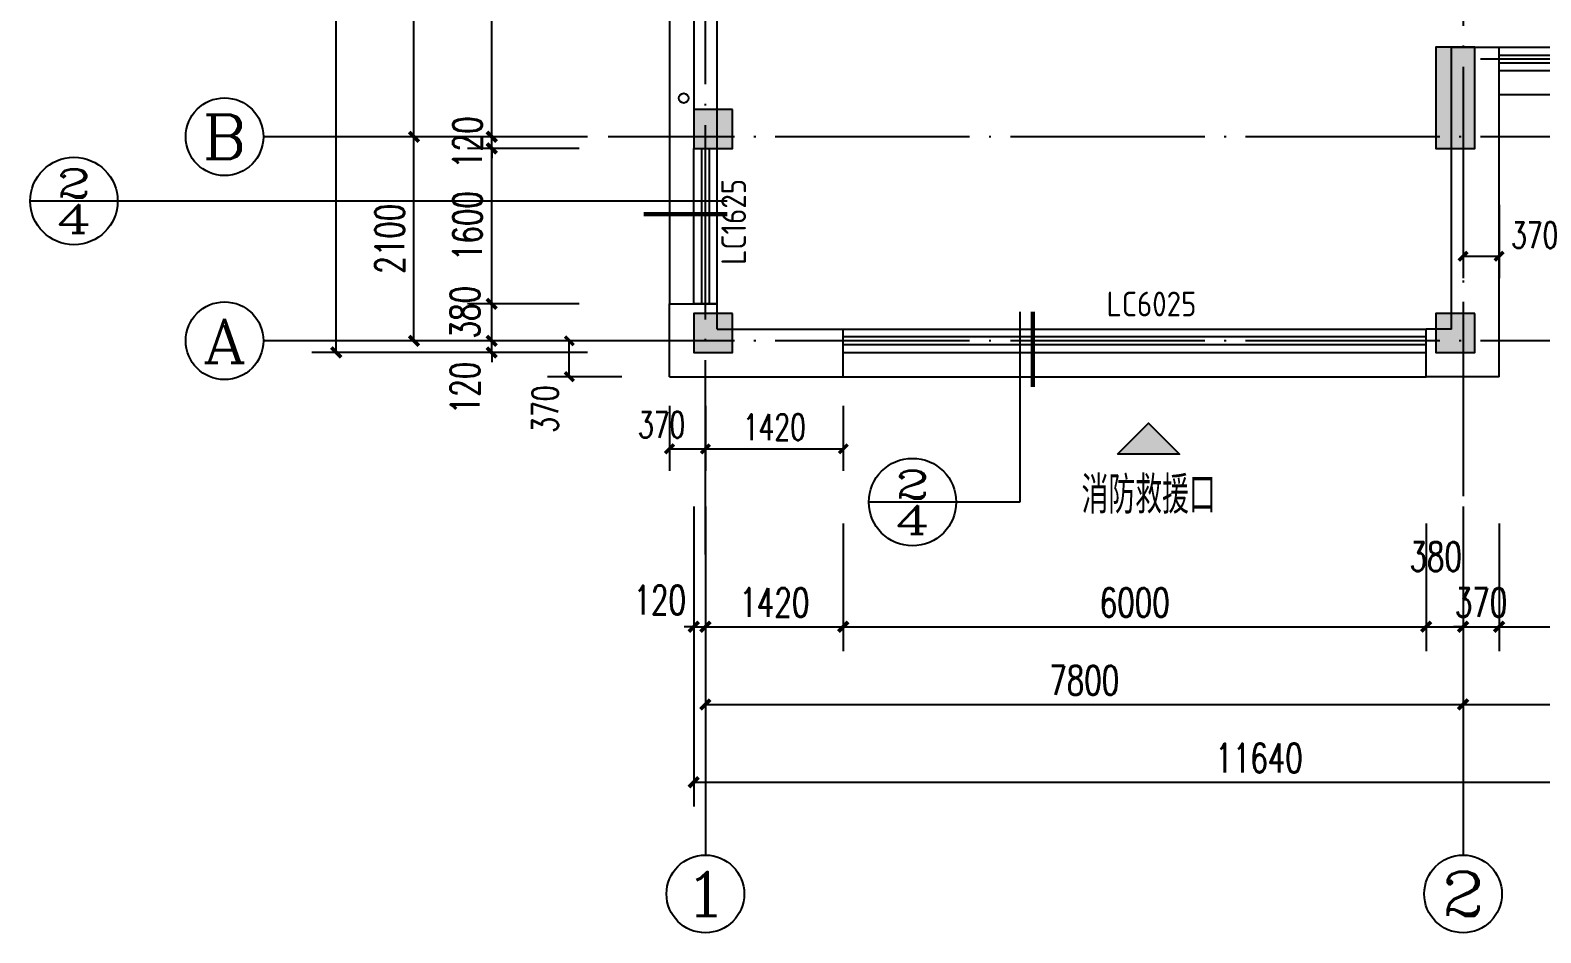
# Model space of a CAD drawing. Extents: x 79570 to 678837, y -1139230 to -612789.
# Drawn here: x 532083 to 547633, y -771264 to -761975 of the extents above; entities that cross this region are included whole.
import ezdxf
from ezdxf.enums import TextEntityAlignment as Align

# ---------------------------------------------------------------- set-up
doc = ezdxf.new("R2010")
doc.units = 0
doc.header["$LTSCALE"] = 1000
doc.header["$MEASUREMENT"] = 0
doc.linetypes.add('DOTE', pattern=[2.42, 2, -0.2, 0.02, -0.2])
for name, color, linetype in [('4', 4, 'Continuous'), ('A-平-填充(灰).....FLOR-PATT-SC45', 252, 'Continuous'), ('A-平-屋外轮廓.....ROOF-OTLINE', 31, 'Continuous'), ('A-注-尺寸标注......ANNO-DIMS', 90, 'Continuous'), ('A-注-尺寸标注.....ANNO-DIMS', 90, 'Continuous'), ('A-注-尺寸标注01...ANNO-DIMS-01', 95, 'Continuous'), ('A-注-房间名称.....ANNO-ROOM', 161, 'Continuous'), ('A-注-符号注释.....ANNO-IDEN', 201, 'Continuous'), ('A-注-门窗编号.....ANNO-DOWD', 81, 'Continuous'), ('A-立-线.18........ELEV-L.18', 153, 'Continuous'), ('A-通-墙............COMM-WALL', 50, 'Continuous'), ('A-通-结构剖线.....COMM-STRU-SECT', 20, 'Continuous'), ('A-通-轴线..........COMM-GRID', 27, 'DOTE'), ('A-通-门窗剖线......COMM-DRWD-SECT', 150, 'Continuous'), ('AXIS_TEXT', 7, 'Continuous'), ('PUB_TEXT', 7, 'Continuous'), ('水-VPIPE-雨水', 4, 'Continuous'), ('结-柱-填充', 1, 'Continuous')]:
    doc.layers.add(name, color=color, linetype=linetype)
doc.styles.add('_TCH_AXIS', font='COMPLEX', dxfattribs={"bigfont": 'GBCBIG'})
doc.styles.add('_TCH_DIM_T3', font='SIMPLEX', dxfattribs={"width": 0.705882, "bigfont": 'GBCBIG'})
doc.styles.add('_TCH_LABEL', font='COMPLEX', dxfattribs={"bigfont": 'GBCBIG'})
doc.styles.add('COMPLEX', font='COMPLEX')
doc.styles.add('HZA', font='GBENOR', dxfattribs={"bigfont": 'GBCBIG'})
doc.styles.get("Standard").update_dxf_attribs({"font": 'gbenor.shx', "bigfont": 'gbcbig.shx'})
doc.dimstyles.new('_TCH_ARCH&&100', dxfattribs={"dimtxt": 297.5, "dimasz": 100, "dimexe": 250, "dimexo": 300, "dimgap": 100, "dimtad": 1, "dimdec": 0, "dimzin": 0, "dimdsep": 46, "dimtxsty": '_TCH_DIM_T3', "dimblk": 'ARCHTICK', "dimcen": 0.09, "dimclrt": 7, "dimazin": 2, "dimtfac": 1, "dimtdec": 0, "dimtix": 1, "dimtmove": 2, "dimatfit": 3, "dimfxl": 1, "dimtolj": 1, "dimtzin": 0, "dimarcsym": 0})
doc.dimstyles.new('_TCH_ARCH&&90', dxfattribs={"dimtxt": 267.75, "dimasz": 90, "dimexe": 225, "dimexo": 270, "dimgap": 90, "dimtad": 1, "dimdec": 0, "dimzin": 0, "dimdsep": 46, "dimtxsty": '_TCH_DIM_T3', "dimblk": 'ARCHTICK', "dimcen": 0.09, "dimclrt": 7, "dimazin": 2, "dimtfac": 1, "dimtdec": 0, "dimtix": 1, "dimtmove": 2, "dimatfit": 3, "dimfxl": 1, "dimtolj": 1, "dimtzin": 0, "dimarcsym": 0})

# ---------------------------------------------------------------- blocks, each defined once
blk = doc.blocks.new('2ceng23')
at = {"layer": '结-柱-填充'}
h = blk.add_hatch(color=8, dxfattribs=at)
h.dxf.hatch_style = 1
h.paths.add_polyline_path([(557745, -702332), (557345, -702332), (557345, -702732), (557745, -702732)])
h = blk.add_hatch(color=8, dxfattribs=at)
h.dxf.hatch_style = 1
h.paths.add_polyline_path([(565545, -702332), (565145, -702332), (565145, -702732), (565545, -702732)])
h = blk.add_hatch(color=8, dxfattribs=at)
h.dxf.hatch_style = 1
h.paths.add_polyline_path([(568985, -702332), (568585, -702332), (568585, -702732), (568985, -702732)])
h = blk.add_hatch(color=8, dxfattribs=at)
h.dxf.hatch_style = 1
h.paths.add_polyline_path([(557745, -705172), (557345, -705172), (557345, -705572), (557745, -705572)])
h = blk.add_hatch(color=8, dxfattribs=at)
h.dxf.hatch_style = 1
h.paths.add_polyline_path([(565545, -705172), (565145, -705172), (565145, -705572), (565545, -705572)])
h = blk.add_hatch(color=8, dxfattribs=at)
h.dxf.hatch_style = 1
h.paths.add_polyline_path([(568985, -705172), (568585, -705172), (568585, -705572), (568985, -705572)])
h = blk.add_hatch(color=8, dxfattribs=at)
h.dxf.hatch_style = 1
h.paths.add_polyline_path([(568985, -709772), (568585, -709772), (568585, -710172), (568985, -710172)])
h = blk.add_hatch(color=8, dxfattribs=at)
h.dxf.hatch_style = 1
h.paths.add_polyline_path([(565385, -709932), (564985, -709932), (564985, -710972), (565385, -710972)])
h = blk.add_hatch(color=8, dxfattribs=at)
h.dxf.hatch_style = 1
h.paths.add_polyline_path([(557745, -710572), (557345, -710572), (557345, -710972), (557745, -710972)])
h = blk.add_hatch(color=8, dxfattribs=at)
h.dxf.hatch_style = 1
h.paths.add_polyline_path([(557745, -712672), (557345, -712672), (557345, -713072), (557745, -713072)])
h = blk.add_hatch(color=8, dxfattribs=at)
h.dxf.hatch_style = 1
h.paths.add_polyline_path([(565385, -712672), (564985, -712672), (564985, -713072), (565385, -713072)])
at = {"layer": 'A-通-结构剖线.....COMM-STRU-SECT'}
for points in [[(557745, -702332), (557345, -702332), (557345, -702732), (557745, -702732)], [(565545, -702332), (565145, -702332), (565145, -702732), (565545, -702732)], [(568985, -702332), (568585, -702332), (568585, -702732), (568985, -702732)], [(557745, -705172), (557345, -705172), (557345, -705572), (557745, -705572)], [(565545, -705172), (565145, -705172), (565145, -705572), (565545, -705572)], [(568985, -705172), (568585, -705172), (568585, -705572), (568985, -705572)], [(568985, -709772), (568585, -709772), (568585, -710172), (568985, -710172)], [(565385, -709932), (564985, -709932), (564985, -710972), (565385, -710972)], [(557745, -710572), (557345, -710572), (557345, -710972), (557745, -710972)], [(557745, -712672), (557345, -712672), (557345, -713072), (557745, -713072)], [(565385, -712672), (564985, -712672), (564985, -713072), (565385, -713072)]]:
    blk.add_lwpolyline(points, close=True, dxfattribs=at)
blk = doc.blocks.new('3rt')
at = {"layer": '水-VPIPE-雨水'}
blk.add_circle((538810, -762674), 50, dxfattribs=at)
blk = doc.blocks.new('$TCHSYS$WIN2D')
for p, q in [((-0.5, 0.5), (0.5, 0.5)), ((-0.5, 0.5), (-0.5, -0.5)), ((0.5, 0.5), (0.5, -0.5)), ((0.5, 0.1667), (-0.5, 0.1667)), ((0.5, -0.1667), (-0.5, -0.1667)), ((-0.5, -0.5), (0.5, -0.5))]:
    blk.add_line(p, q)
blk = doc.blocks.new('_ArchTick')
at = {"color": 0, "linetype": 'ByBlock', "const_width": 0.4}
blk.add_lwpolyline([(-0.5, -0.5), (0.5, 0.5)], dxfattribs=at)
blk = doc.blocks.new('*D2544')
at = {"layer": 'A-注-尺寸标注......ANNO-DIMS', "color": 0, "lineweight": -2, "transparency": 16777216}
for p, q in [((539033, -766875), (539033, -769164)), ((546833, -766875), (546833, -769164)), ((539033, -768914), (546833, -768914))]:
    blk.add_line(p, q, dxfattribs=at)
at = {"layer": 'Defpoints', "color": 0, "transparency": 16777216}
for p in [(539033, -766575), (546833, -766575), (546833, -768914)]:
    blk.add_point(p, dxfattribs=at)
at = {"layer": 'A-注-尺寸标注......ANNO-DIMS', "color": 0, "lineweight": -2, "transparency": 16777216, "xscale": 100, "yscale": 100, "zscale": 100, "rotation": 180}
blk.add_blockref('_ArchTick', (539033, -768914), dxfattribs=at)
at = {"layer": 'A-注-尺寸标注......ANNO-DIMS', "color": 0, "lineweight": -2, "transparency": 16777216, "xscale": 100, "yscale": 100, "zscale": 100}
blk.add_blockref('_ArchTick', (546833, -768914), dxfattribs=at)
at = {"layer": 'A-注-尺寸标注......ANNO-DIMS', "color": 7, "transparency": 16777216, "insert": (542933, -768665), "char_height": 297.5, "attachment_point": 5, "style": '_TCH_DIM_T3'}
blk.add_mtext('\\A1;7800', dxfattribs=at)
blk = doc.blocks.new('*D2545')
at = {"layer": 'A-注-尺寸标注......ANNO-DIMS', "color": 0, "lineweight": -2, "transparency": 16777216}
for p, q in [((546833, -766875), (546833, -769164)), ((550433, -766875), (550433, -769164)), ((546833, -768914), (550433, -768914))]:
    blk.add_line(p, q, dxfattribs=at)
at = {"layer": 'Defpoints', "color": 0, "transparency": 16777216}
for p in [(546833, -766575), (550433, -766575), (550433, -768914)]:
    blk.add_point(p, dxfattribs=at)
at = {"layer": 'A-注-尺寸标注......ANNO-DIMS', "color": 0, "lineweight": -2, "transparency": 16777216, "xscale": 100, "yscale": 100, "zscale": 100, "rotation": 180}
blk.add_blockref('_ArchTick', (546833, -768914), dxfattribs=at)
at = {"layer": 'A-注-尺寸标注......ANNO-DIMS', "color": 0, "lineweight": -2, "transparency": 16777216, "xscale": 100, "yscale": 100, "zscale": 100}
blk.add_blockref('_ArchTick', (550433, -768914), dxfattribs=at)
at = {"layer": 'A-注-尺寸标注......ANNO-DIMS', "color": 7, "transparency": 16777216, "insert": (548633, -768665), "char_height": 297.5, "attachment_point": 5, "style": '_TCH_DIM_T3'}
blk.add_mtext('\\A1;3600', dxfattribs=at)
blk = doc.blocks.new('*D2546')
at = {"layer": 'A-注-尺寸标注......ANNO-DIMS', "color": 0, "lineweight": -2, "transparency": 16777216}
for p, q in [((538913, -766875), (538913, -769964)), ((550553, -766875), (550553, -769964)), ((538913, -769714), (550553, -769714))]:
    blk.add_line(p, q, dxfattribs=at)
at = {"layer": 'Defpoints', "color": 0, "transparency": 16777216}
for p in [(538913, -766575), (550553, -766575), (550553, -769714)]:
    blk.add_point(p, dxfattribs=at)
at = {"layer": 'A-注-尺寸标注......ANNO-DIMS', "color": 0, "lineweight": -2, "transparency": 16777216, "xscale": 100, "yscale": 100, "zscale": 100, "rotation": 180}
blk.add_blockref('_ArchTick', (538913, -769714), dxfattribs=at)
at = {"layer": 'A-注-尺寸标注......ANNO-DIMS', "color": 0, "lineweight": -2, "transparency": 16777216, "xscale": 100, "yscale": 100, "zscale": 100}
blk.add_blockref('_ArchTick', (550553, -769714), dxfattribs=at)
at = {"layer": 'A-注-尺寸标注......ANNO-DIMS', "color": 7, "transparency": 16777216, "insert": (544733, -769465), "char_height": 297.5, "attachment_point": 5, "style": '_TCH_DIM_T3'}
blk.add_mtext('\\A1;11640', dxfattribs=at)
blk = doc.blocks.new('*D2548')
at = {"layer": 'A-注-尺寸标注......ANNO-DIMS', "color": 0, "lineweight": -2, "transparency": 16777216}
for p, q in [((537820, -757671), (535783, -757671)), ((536033, -763071), (536033, -757671)), ((537820, -763071), (535783, -763071))]:
    blk.add_line(p, q, dxfattribs=at)
at = {"layer": 'Defpoints', "color": 0, "transparency": 16777216}
for p in [(536033, -757671), (538120, -757671), (538120, -763071)]:
    blk.add_point(p, dxfattribs=at)
at = {"layer": 'A-注-尺寸标注......ANNO-DIMS', "color": 0, "lineweight": -2, "transparency": 16777216, "xscale": 100, "yscale": 100, "zscale": 100}
for p, rotation in [((536033, -757671), 90), ((536033, -763071), 270)]:
    blk.add_blockref('_ArchTick', p, dxfattribs=dict(at, rotation=rotation))
at = {"layer": 'A-注-尺寸标注......ANNO-DIMS', "color": 7, "transparency": 16777216, "insert": (535784, -760371), "char_height": 297.5, "attachment_point": 5, "rotation": 90, "style": '_TCH_DIM_T3'}
blk.add_mtext('\\A1;5400', dxfattribs=at)
blk = doc.blocks.new('*D2549')
at = {"layer": 'A-注-尺寸标注......ANNO-DIMS', "color": 0, "lineweight": -2, "transparency": 16777216}
for p, q in [((537820, -763071), (535783, -763071)), ((536033, -765171), (536033, -763071)), ((537820, -765171), (535783, -765171))]:
    blk.add_line(p, q, dxfattribs=at)
at = {"layer": 'Defpoints', "color": 0, "transparency": 16777216}
for p in [(536033, -763071), (538120, -763071), (538120, -765171)]:
    blk.add_point(p, dxfattribs=at)
at = {"layer": 'A-注-尺寸标注......ANNO-DIMS', "color": 0, "lineweight": -2, "transparency": 16777216, "xscale": 100, "yscale": 100, "zscale": 100}
for p, rotation in [((536033, -763071), 90), ((536033, -765171), 270)]:
    blk.add_blockref('_ArchTick', p, dxfattribs=dict(at, rotation=rotation))
at = {"layer": 'A-注-尺寸标注......ANNO-DIMS', "color": 7, "transparency": 16777216, "insert": (535784, -764121), "char_height": 297.5, "attachment_point": 5, "rotation": 90, "style": '_TCH_DIM_T3'}
blk.add_mtext('\\A1;2100', dxfattribs=at)
blk = doc.blocks.new('*D2550')
at = {"layer": 'A-注-尺寸标注......ANNO-DIMS', "color": 0, "lineweight": -2, "transparency": 16777216}
for p, q in [((537820, -754551), (534983, -754551)), ((535233, -765291), (535233, -754551)), ((537820, -765291), (534983, -765291))]:
    blk.add_line(p, q, dxfattribs=at)
at = {"layer": 'Defpoints', "color": 0, "transparency": 16777216}
for p in [(535233, -754551), (538120, -754551), (538120, -765291)]:
    blk.add_point(p, dxfattribs=at)
at = {"layer": 'A-注-尺寸标注......ANNO-DIMS', "color": 0, "lineweight": -2, "transparency": 16777216, "xscale": 100, "yscale": 100, "zscale": 100}
for p, rotation in [((535233, -754551), 90), ((535233, -765291), 270)]:
    blk.add_blockref('_ArchTick', p, dxfattribs=dict(at, rotation=rotation))
at = {"layer": 'A-注-尺寸标注......ANNO-DIMS', "color": 7, "transparency": 16777216, "insert": (534984, -759921), "char_height": 297.5, "attachment_point": 5, "rotation": 90, "style": '_TCH_DIM_T3'}
blk.add_mtext('\\A1;10740', dxfattribs=at)
blk = doc.blocks.new('_AXISO')
blk.add_circle((0, 0), 0.5)
at = {"layer": 'AXIS_TEXT', "style": 'COMPLEX', "width": 1.041667}
blk.add_attdef('A', text='', height=0.56, dxfattribs=at).set_placement((-0.25, -0.28), (0.25, -0.28), align=Align.FIT)
blk = doc.blocks.new('*D2573')
at = {"layer": 'A-注-尺寸标注01...ANNO-DIMS-01', "color": 0, "lineweight": -2, "transparency": 16777216}
for p, q in [((547203, -767051), (547203, -768364)), ((550053, -767051), (550053, -768364)), ((547203, -768114), (550053, -768114))]:
    blk.add_line(p, q, dxfattribs=at)
at = {"layer": 'Defpoints', "color": 0, "transparency": 16777216}
for p in [(547203, -766751), (550053, -766751), (550053, -768114)]:
    blk.add_point(p, dxfattribs=at)
at = {"layer": 'A-注-尺寸标注01...ANNO-DIMS-01', "color": 0, "lineweight": -2, "transparency": 16777216, "xscale": 100, "yscale": 100, "zscale": 100, "rotation": 180}
blk.add_blockref('_ArchTick', (547203, -768114), dxfattribs=at)
at = {"layer": 'A-注-尺寸标注01...ANNO-DIMS-01', "color": 0, "lineweight": -2, "transparency": 16777216, "xscale": 100, "yscale": 100, "zscale": 100}
blk.add_blockref('_ArchTick', (550053, -768114), dxfattribs=at)
at = {"layer": 'A-注-尺寸标注01...ANNO-DIMS-01', "color": 7, "transparency": 16777216, "insert": (548628, -767865), "char_height": 297.5, "attachment_point": 5, "style": '_TCH_DIM_T3'}
blk.add_mtext('\\A1;2850', dxfattribs=at)
blk = doc.blocks.new('*D2574')
at = {"layer": 'A-注-尺寸标注01...ANNO-DIMS-01', "color": 0, "lineweight": -2, "transparency": 16777216}
for p, q in [((546833, -767051), (546833, -768364)), ((547203, -767051), (547203, -768364)), ((546833, -768114), (546733, -768114)), ((546833, -768114), (547203, -768114)), ((547203, -768114), (547303, -768114))]:
    blk.add_line(p, q, dxfattribs=at)
at = {"layer": 'Defpoints', "color": 0, "transparency": 16777216}
for p in [(546833, -766751), (547203, -766751), (547203, -768114)]:
    blk.add_point(p, dxfattribs=at)
at = {"layer": 'A-注-尺寸标注01...ANNO-DIMS-01', "color": 0, "lineweight": -2, "transparency": 16777216, "xscale": 100, "yscale": 100, "zscale": 100}
blk.add_blockref('_ArchTick', (546833, -768114), dxfattribs=at)
at = {"layer": 'A-注-尺寸标注01...ANNO-DIMS-01', "color": 0, "lineweight": -2, "transparency": 16777216, "xscale": 100, "yscale": 100, "zscale": 100, "rotation": 180}
blk.add_blockref('_ArchTick', (547203, -768114), dxfattribs=at)
at = {"layer": 'A-注-尺寸标注01...ANNO-DIMS-01', "color": 7, "transparency": 16777216, "insert": (547018, -767865), "char_height": 297.5, "attachment_point": 5, "style": '_TCH_DIM_T3'}
blk.add_mtext('\\A1;370', dxfattribs=at)
blk = doc.blocks.new('*D2575')
at = {"layer": 'A-注-尺寸标注01...ANNO-DIMS-01', "color": 0, "lineweight": -2, "transparency": 16777216}
for p, q in [((546453, -767051), (546453, -768364)), ((546833, -767051), (546833, -768364)), ((546453, -768114), (546833, -768114))]:
    blk.add_line(p, q, dxfattribs=at)
at = {"layer": 'Defpoints', "color": 0, "transparency": 16777216}
for p in [(546453, -766751), (546833, -766751), (546833, -768114)]:
    blk.add_point(p, dxfattribs=at)
at = {"layer": 'A-注-尺寸标注01...ANNO-DIMS-01', "color": 0, "lineweight": -2, "transparency": 16777216, "xscale": 100, "yscale": 100, "zscale": 100, "rotation": 180}
blk.add_blockref('_ArchTick', (546453, -768114), dxfattribs=at)
at = {"layer": 'A-注-尺寸标注01...ANNO-DIMS-01', "color": 0, "lineweight": -2, "transparency": 16777216, "xscale": 100, "yscale": 100, "zscale": 100}
blk.add_blockref('_ArchTick', (546833, -768114), dxfattribs=at)
at = {"layer": 'A-注-尺寸标注01...ANNO-DIMS-01', "color": 7, "transparency": 16777216, "insert": (546551, -767392), "char_height": 297.5, "attachment_point": 5, "style": '_TCH_DIM_T3'}
blk.add_mtext('\\A1;380', dxfattribs=at)
blk = doc.blocks.new('*D2576')
at = {"layer": 'A-注-尺寸标注01...ANNO-DIMS-01', "color": 0, "lineweight": -2, "transparency": 16777216}
for p, q in [((540453, -767051), (540453, -768364)), ((546453, -767051), (546453, -768364)), ((540453, -768114), (546453, -768114))]:
    blk.add_line(p, q, dxfattribs=at)
at = {"layer": 'Defpoints', "color": 0, "transparency": 16777216}
for p in [(540453, -766751), (546453, -766751), (546453, -768114)]:
    blk.add_point(p, dxfattribs=at)
at = {"layer": 'A-注-尺寸标注01...ANNO-DIMS-01', "color": 0, "lineweight": -2, "transparency": 16777216, "xscale": 100, "yscale": 100, "zscale": 100, "rotation": 180}
blk.add_blockref('_ArchTick', (540453, -768114), dxfattribs=at)
at = {"layer": 'A-注-尺寸标注01...ANNO-DIMS-01', "color": 0, "lineweight": -2, "transparency": 16777216, "xscale": 100, "yscale": 100, "zscale": 100}
blk.add_blockref('_ArchTick', (546453, -768114), dxfattribs=at)
at = {"layer": 'A-注-尺寸标注01...ANNO-DIMS-01', "color": 7, "transparency": 16777216, "insert": (543453, -767865), "char_height": 297.5, "attachment_point": 5, "style": '_TCH_DIM_T3'}
blk.add_mtext('\\A1;6000', dxfattribs=at)
blk = doc.blocks.new('*D2577')
at = {"layer": 'A-注-尺寸标注01...ANNO-DIMS-01', "color": 0, "lineweight": -2, "transparency": 16777216}
for p, q in [((539033, -767051), (539033, -768364)), ((540453, -767051), (540453, -768364)), ((539033, -768114), (540453, -768114))]:
    blk.add_line(p, q, dxfattribs=at)
at = {"layer": 'Defpoints', "color": 0, "transparency": 16777216}
for p in [(539033, -766751), (540453, -766751), (540453, -768114)]:
    blk.add_point(p, dxfattribs=at)
at = {"layer": 'A-注-尺寸标注01...ANNO-DIMS-01', "color": 0, "lineweight": -2, "transparency": 16777216, "xscale": 100, "yscale": 100, "zscale": 100, "rotation": 180}
blk.add_blockref('_ArchTick', (539033, -768114), dxfattribs=at)
at = {"layer": 'A-注-尺寸标注01...ANNO-DIMS-01', "color": 0, "lineweight": -2, "transparency": 16777216, "xscale": 100, "yscale": 100, "zscale": 100}
blk.add_blockref('_ArchTick', (540453, -768114), dxfattribs=at)
at = {"layer": 'A-注-尺寸标注01...ANNO-DIMS-01', "color": 7, "transparency": 16777216, "insert": (539743, -767865), "char_height": 297.5, "attachment_point": 5, "style": '_TCH_DIM_T3'}
blk.add_mtext('\\A1;1420', dxfattribs=at)
blk = doc.blocks.new('*D2578')
at = {"layer": 'A-注-尺寸标注01...ANNO-DIMS-01', "color": 0, "lineweight": -2, "transparency": 16777216}
for p, q in [((538913, -767051), (538913, -768364)), ((539033, -767051), (539033, -768364)), ((538913, -768114), (538813, -768114)), ((538913, -768114), (539033, -768114)), ((539033, -768114), (539133, -768114))]:
    blk.add_line(p, q, dxfattribs=at)
at = {"layer": 'Defpoints', "color": 0, "transparency": 16777216}
for p in [(538913, -766751), (539033, -766751), (539033, -768114)]:
    blk.add_point(p, dxfattribs=at)
at = {"layer": 'A-注-尺寸标注01...ANNO-DIMS-01', "color": 0, "lineweight": -2, "transparency": 16777216, "xscale": 100, "yscale": 100, "zscale": 100}
blk.add_blockref('_ArchTick', (538913, -768114), dxfattribs=at)
at = {"layer": 'A-注-尺寸标注01...ANNO-DIMS-01', "color": 0, "lineweight": -2, "transparency": 16777216, "xscale": 100, "yscale": 100, "zscale": 100, "rotation": 180}
blk.add_blockref('_ArchTick', (539033, -768114), dxfattribs=at)
at = {"layer": 'A-注-尺寸标注01...ANNO-DIMS-01', "color": 7, "transparency": 16777216, "insert": (538563, -767839), "char_height": 297.5, "attachment_point": 5, "style": '_TCH_DIM_T3'}
blk.add_mtext('\\A1;120', dxfattribs=at)
blk = doc.blocks.new('*D2579')
at = {"layer": 'A-注-尺寸标注01...ANNO-DIMS-01', "color": 0, "lineweight": -2, "transparency": 16777216}
for p, q in [((537733, -764791), (536583, -764791)), ((536833, -765171), (536833, -764791)), ((537733, -765171), (536583, -765171))]:
    blk.add_line(p, q, dxfattribs=at)
at = {"layer": 'Defpoints', "color": 0, "transparency": 16777216}
for p in [(536833, -764791), (538033, -764791), (538033, -765171)]:
    blk.add_point(p, dxfattribs=at)
at = {"layer": 'A-注-尺寸标注01...ANNO-DIMS-01', "color": 0, "lineweight": -2, "transparency": 16777216, "xscale": 100, "yscale": 100, "zscale": 100}
for p, rotation in [((536833, -764791), 90), ((536833, -765171), 270)]:
    blk.add_blockref('_ArchTick', p, dxfattribs=dict(at, rotation=rotation))
at = {"layer": 'A-注-尺寸标注01...ANNO-DIMS-01', "color": 7, "transparency": 16777216, "insert": (536558, -764877), "char_height": 297.5, "attachment_point": 5, "rotation": 90, "style": '_TCH_DIM_T3'}
blk.add_mtext('\\A1;380', dxfattribs=at)
blk = doc.blocks.new('*D2580')
at = {"layer": 'A-注-尺寸标注01...ANNO-DIMS-01', "color": 0, "lineweight": -2, "transparency": 16777216}
for p, q in [((537733, -763191), (536583, -763191)), ((536833, -764791), (536833, -763191)), ((537733, -764791), (536583, -764791))]:
    blk.add_line(p, q, dxfattribs=at)
at = {"layer": 'Defpoints', "color": 0, "transparency": 16777216}
for p in [(536833, -763191), (538033, -763191), (538033, -764791)]:
    blk.add_point(p, dxfattribs=at)
at = {"layer": 'A-注-尺寸标注01...ANNO-DIMS-01', "color": 0, "lineweight": -2, "transparency": 16777216, "xscale": 100, "yscale": 100, "zscale": 100}
for p, rotation in [((536833, -763191), 90), ((536833, -764791), 270)]:
    blk.add_blockref('_ArchTick', p, dxfattribs=dict(at, rotation=rotation))
at = {"layer": 'A-注-尺寸标注01...ANNO-DIMS-01', "color": 7, "transparency": 16777216, "insert": (536584, -763991), "char_height": 297.5, "attachment_point": 5, "rotation": 90, "style": '_TCH_DIM_T3'}
blk.add_mtext('\\A1;1600', dxfattribs=at)
blk = doc.blocks.new('*D2581')
at = {"layer": 'A-注-尺寸标注01...ANNO-DIMS-01', "color": 0, "lineweight": -2, "transparency": 16777216}
for p, q in [((536833, -763071), (536833, -762971)), ((537733, -763071), (536583, -763071)), ((537733, -763191), (536583, -763191)), ((536833, -763191), (536833, -763071)), ((536833, -763191), (536833, -763291))]:
    blk.add_line(p, q, dxfattribs=at)
at = {"layer": 'Defpoints', "color": 0, "transparency": 16777216}
for p in [(536833, -763071), (538033, -763071), (538033, -763191)]:
    blk.add_point(p, dxfattribs=at)
at = {"layer": 'A-注-尺寸标注01...ANNO-DIMS-01', "color": 0, "lineweight": -2, "transparency": 16777216, "xscale": 100, "yscale": 100, "zscale": 100}
for p, rotation in [((536833, -763071), 270), ((536833, -763191), 90)]:
    blk.add_blockref('_ArchTick', p, dxfattribs=dict(at, rotation=rotation))
at = {"layer": 'A-注-尺寸标注01...ANNO-DIMS-01', "color": 7, "transparency": 16777216, "insert": (536584, -763131), "char_height": 297.5, "attachment_point": 5, "rotation": 90, "style": '_TCH_DIM_T3'}
blk.add_mtext('\\A1;120', dxfattribs=at)
blk = doc.blocks.new('*D2582')
at = {"layer": 'A-注-尺寸标注01...ANNO-DIMS-01', "color": 0, "lineweight": -2, "transparency": 16777216}
for p, q in [((537733, -758621), (536583, -758621)), ((536833, -763071), (536833, -758621)), ((537733, -763071), (536583, -763071))]:
    blk.add_line(p, q, dxfattribs=at)
at = {"layer": 'Defpoints', "color": 0, "transparency": 16777216}
for p in [(536833, -758621), (538033, -758621), (538033, -763071)]:
    blk.add_point(p, dxfattribs=at)
at = {"layer": 'A-注-尺寸标注01...ANNO-DIMS-01', "color": 0, "lineweight": -2, "transparency": 16777216, "xscale": 100, "yscale": 100, "zscale": 100}
for p, rotation in [((536833, -758621), 90), ((536833, -763071), 270)]:
    blk.add_blockref('_ArchTick', p, dxfattribs=dict(at, rotation=rotation))
at = {"layer": 'A-注-尺寸标注01...ANNO-DIMS-01', "color": 7, "transparency": 16777216, "insert": (536584, -760846), "char_height": 297.5, "attachment_point": 5, "rotation": 90, "style": '_TCH_DIM_T3'}
blk.add_mtext('\\A1;4450', dxfattribs=at)
blk = doc.blocks.new('*D2590')
at = {"layer": 'A-注-尺寸标注01...ANNO-DIMS-01', "color": 0, "lineweight": -2, "transparency": 16777216}
for p, q in [((536833, -765171), (536833, -765071)), ((537520, -765171), (536583, -765171)), ((536833, -765291), (536833, -765171)), ((537520, -765291), (536583, -765291)), ((536833, -765291), (536833, -765391))]:
    blk.add_line(p, q, dxfattribs=at)
at = {"layer": 'Defpoints', "color": 0, "transparency": 16777216}
for p in [(536833, -765171), (537820, -765171), (537820, -765291)]:
    blk.add_point(p, dxfattribs=at)
at = {"layer": 'A-注-尺寸标注01...ANNO-DIMS-01', "color": 0, "lineweight": -2, "transparency": 16777216, "xscale": 100, "yscale": 100, "zscale": 100}
for p, rotation in [((536833, -765171), 270), ((536833, -765291), 90)]:
    blk.add_blockref('_ArchTick', p, dxfattribs=dict(at, rotation=rotation))
at = {"layer": 'A-注-尺寸标注01...ANNO-DIMS-01', "color": 7, "transparency": 16777216, "insert": (536558, -765657), "char_height": 297.5, "attachment_point": 5, "rotation": 90, "style": '_TCH_DIM_T3'}
blk.add_mtext('\\A1;120', dxfattribs=at)
blk = doc.blocks.new('*D2592')
at = {"layer": 'A-注-尺寸标注01...ANNO-DIMS-01', "color": 0, "lineweight": -2, "transparency": 16777216}
for p, q in [((546833, -763771), (546833, -764526)), ((547203, -763771), (547203, -764526)), ((546833, -764301), (547203, -764301))]:
    blk.add_line(p, q, dxfattribs=at)
at = {"layer": 'Defpoints', "color": 0, "transparency": 16777216}
for p in [(546833, -763501), (547203, -763501), (547203, -764301)]:
    blk.add_point(p, dxfattribs=at)
at = {"layer": 'A-注-尺寸标注01...ANNO-DIMS-01', "color": 0, "lineweight": -2, "transparency": 16777216, "xscale": 90, "yscale": 90, "zscale": 90, "rotation": 180}
blk.add_blockref('_ArchTick', (546833, -764301), dxfattribs=at)
at = {"layer": 'A-注-尺寸标注01...ANNO-DIMS-01', "color": 0, "lineweight": -2, "transparency": 16777216, "xscale": 90, "yscale": 90, "zscale": 90}
blk.add_blockref('_ArchTick', (547203, -764301), dxfattribs=at)
at = {"layer": 'A-注-尺寸标注01...ANNO-DIMS-01', "color": 7, "transparency": 16777216, "insert": (547570, -764083), "char_height": 267.8, "attachment_point": 5, "style": '_TCH_DIM_T3'}
blk.add_mtext('\\A1;370', dxfattribs=at)
blk = doc.blocks.new('*D2604')
at = {"layer": 'A-注-尺寸标注01...ANNO-DIMS-01', "color": 0, "lineweight": -2, "transparency": 16777216}
for p, q in [((538663, -765840), (538663, -766508)), ((539033, -765840), (539033, -766508)), ((538663, -766283), (539033, -766283))]:
    blk.add_line(p, q, dxfattribs=at)
at = {"layer": 'Defpoints', "color": 0, "transparency": 16777216}
for p in [(538663, -765570), (539033, -765570), (539033, -766283)]:
    blk.add_point(p, dxfattribs=at)
at = {"layer": 'A-注-尺寸标注01...ANNO-DIMS-01', "color": 0, "lineweight": -2, "transparency": 16777216, "xscale": 90, "yscale": 90, "zscale": 90, "rotation": 180}
blk.add_blockref('_ArchTick', (538663, -766283), dxfattribs=at)
at = {"layer": 'A-注-尺寸标注01...ANNO-DIMS-01', "color": 0, "lineweight": -2, "transparency": 16777216, "xscale": 90, "yscale": 90, "zscale": 90}
blk.add_blockref('_ArchTick', (539033, -766283), dxfattribs=at)
at = {"layer": 'A-注-尺寸标注01...ANNO-DIMS-01', "color": 7, "transparency": 16777216, "insert": (538582, -766035), "char_height": 267.8, "attachment_point": 5, "style": '_TCH_DIM_T3'}
blk.add_mtext('\\A1;370', dxfattribs=at)
blk = doc.blocks.new('*D2605')
at = {"layer": 'A-注-尺寸标注01...ANNO-DIMS-01', "color": 0, "lineweight": -2, "transparency": 16777216}
for p, q in [((539033, -765840), (539033, -766508)), ((540453, -765840), (540453, -766508)), ((539033, -766283), (540453, -766283))]:
    blk.add_line(p, q, dxfattribs=at)
at = {"layer": 'Defpoints', "color": 0, "transparency": 16777216}
for p in [(539033, -765570), (540453, -765570), (540453, -766283)]:
    blk.add_point(p, dxfattribs=at)
at = {"layer": 'A-注-尺寸标注01...ANNO-DIMS-01', "color": 0, "lineweight": -2, "transparency": 16777216, "xscale": 90, "yscale": 90, "zscale": 90, "rotation": 180}
blk.add_blockref('_ArchTick', (539033, -766283), dxfattribs=at)
at = {"layer": 'A-注-尺寸标注01...ANNO-DIMS-01', "color": 0, "lineweight": -2, "transparency": 16777216, "xscale": 90, "yscale": 90, "zscale": 90}
blk.add_blockref('_ArchTick', (540453, -766283), dxfattribs=at)
at = {"layer": 'A-注-尺寸标注01...ANNO-DIMS-01', "color": 7, "transparency": 16777216, "insert": (539743, -766059), "char_height": 267.8, "attachment_point": 5, "style": '_TCH_DIM_T3'}
blk.add_mtext('\\A1;1420', dxfattribs=at)
blk = doc.blocks.new('*D2606')
at = {"layer": 'A-注-尺寸标注01...ANNO-DIMS-01', "color": 0, "lineweight": -2, "transparency": 16777216}
for p, q in [((538174, -765171), (537407, -765171)), ((537632, -765541), (537632, -765171)), ((538174, -765541), (537407, -765541))]:
    blk.add_line(p, q, dxfattribs=at)
at = {"layer": 'Defpoints', "color": 0, "transparency": 16777216}
for p in [(537632, -765171), (538444, -765171), (538444, -765541)]:
    blk.add_point(p, dxfattribs=at)
at = {"layer": 'A-注-尺寸标注01...ANNO-DIMS-01', "color": 0, "lineweight": -2, "transparency": 16777216, "xscale": 90, "yscale": 90, "zscale": 90}
for p, rotation in [((537632, -765171), 90), ((537632, -765541), 270)]:
    blk.add_blockref('_ArchTick', p, dxfattribs=dict(at, rotation=rotation))
at = {"layer": 'A-注-尺寸标注01...ANNO-DIMS-01', "color": 7, "transparency": 16777216, "insert": (537384, -765874), "char_height": 267.8, "attachment_point": 5, "rotation": 90, "style": '_TCH_DIM_T3'}
blk.add_mtext('\\A1;370', dxfattribs=at)

msp = doc.modelspace()

# ---------------------------------------------------------------- hatches: boundary and pattern name
at = {"layer": 'A-平-填充(灰).....FLOR-PATT-SC45'}
msp.add_hatch(color=256, dxfattribs=at).paths.add_polyline_path([(543274, -766338.5), (543594, -766018.5), (543914, -766338.5)])

# ---------------------------------------------------------------- linework, layer by layer
at = {"layer": 'A-平-屋外轮廓.....ROOF-OTLINE'}
msp.add_lwpolyline([(543274, -766338.5), (543594, -766018.5), (543914, -766338.5), (543274, -766338.5)], dxfattribs=at)
at = {"layer": 'A-注-尺寸标注.....ANNO-DIMS'}
for p, q in [((536507.2, -763070.9), (534482.9, -763070.9)), ((536885.3, -765170.9), (534482.9, -765170.9)), ((536507.2, -765170.9), (534482.9, -765170.9)), ((539032.9, -768314.7), (539032.9, -770463.9)), ((546832.9, -768314.7), (546832.9, -770463.9))]:
    msp.add_line(p, q, dxfattribs=at)
at = {"layer": 'A-注-符号注释.....ANNO-IDEN'}
for p, q in [((532982.5, -763732.3), (532082.5, -763732.3)), ((538173.2, -763732.3), (532982.5, -763732.3)), ((539257.3, -763732.3), (538173.2, -763732.3)), ((542269.1, -764872.6), (542269.1, -766831.1)), ((541615.1, -766831.1), (540715.1, -766831.1)), ((542269.1, -766831.1), (541615.1, -766831.1))]:
    msp.add_line(p, q, dxfattribs=at)
at = {"layer": 'A-注-符号注释.....ANNO-IDEN', "const_width": 45}
for points in [[(539257.3, -763867.3), (538396.6, -763867.3)], [(542404.1, -764872.6), (542404.1, -765646.8)]]:
    msp.add_lwpolyline(points, dxfattribs=at)
at = {"layer": 'A-注-符号注释.....ANNO-IDEN'}
for centre in [(532532.5, -763732.3), (541165.1, -766831.1)]:
    msp.add_circle(centre, 450, dxfattribs=at)
at = {"layer": 'A-立-线.18........ELEV-L.18'}
for p, q in [((538662.9, -756100.9), (538662.9, -764790.9)), ((550052.9, -762640.9), (547202.9, -762640.9)), ((540452.9, -765540.9), (546452.9, -765540.9))]:
    msp.add_line(p, q, dxfattribs=at)
at = {"layer": 'A-通-墙............COMM-WALL'}
for p, q in [((538912.9, -758620.9), (538912.9, -763190.9)), ((539152.9, -763190.9), (539152.9, -758620.9)), ((546712.9, -765050.9), (546712.9, -762150.9)), ((547202.9, -762150.9), (546712.9, -762150.9)), ((547202.9, -762390.9), (547202.9, -762150.9)), ((547202.9, -765540.9), (547202.9, -762390.9)), ((538912.9, -763190.9), (539152.9, -763190.9)), ((538662.9, -765540.9), (538662.9, -764790.9)), ((538662.9, -764790.9), (538912.9, -764790.9)), ((539152.9, -764790.9), (538912.9, -764790.9)), ((539152.9, -765050.9), (539152.9, -764790.9)), ((539152.9, -765050.9), (540452.9, -765050.9)), ((540452.9, -765290.9), (540452.9, -765050.9)), ((546712.9, -765050.9), (546452.9, -765050.9)), ((546452.9, -765290.9), (546452.9, -765050.9)), ((540452.9, -765540.9), (540452.9, -765290.9)), ((546452.9, -765540.9), (546452.9, -765290.9)), ((538662.9, -765540.9), (540452.9, -765540.9)), ((547202.9, -765540.9), (546452.9, -765540.9))]:
    msp.add_line(p, q, dxfattribs=at)
at = {"layer": 'A-通-轴线..........COMM-GRID'}
for p, q in [((539032.9, -767370.9), (539032.9, -752670.9)), ((546832.9, -752670.9), (546832.9, -767370.9)), ((551432.9, -762270.9), (546832.9, -762270.9)), ((551432.9, -763070.9), (538032.9, -763070.9)), ((551432.9, -765170.9), (538032.9, -765170.9))]:
    msp.add_line(p, q, dxfattribs=at)

# ---------------------------------------------------------------- block references
msp.add_blockref('3rt', (0, 0))
at = {"layer": '4'}
msp.add_blockref('2ceng23', (-18431.9, -52218.5), dxfattribs=at)
at = {"layer": 'A-注-尺寸标注.....ANNO-DIMS'}
ref = msp.add_blockref('_AXISO', (534082.9, -763070.9), dxfattribs=dict(at, xscale=800, yscale=800, zscale=800))
ref.add_attrib('A', 'B', dxfattribs={"layer": 'AXIS_TEXT', "height": 452.5, "style": '_TCH_AXIS', "width": 1.235294}).set_placement((533856.6, -763297.2), (534309.2, -763297.2), align=Align.FIT)
ref = msp.add_blockref('_AXISO', (534082.9, -765170.9), dxfattribs=dict(at, xscale=800, yscale=800, zscale=800))
ref.add_attrib('A', 'A', dxfattribs={"layer": 'AXIS_TEXT', "height": 452.5, "style": '_TCH_AXIS', "width": 1.166667}).set_placement((533856.6, -765397.2), (534309.2, -765397.2), align=Align.FIT)
ref = msp.add_blockref('_AXISO', (539032.9, -770863.9), dxfattribs=dict(at, xscale=800, yscale=800, zscale=800))
ref.add_attrib('A', '1', dxfattribs={"layer": 'AXIS_TEXT', "height": 452.5, "style": '_TCH_AXIS', "width": 2.333333}).set_placement((538806.6, -771090.2), (539259.2, -771090.2), align=Align.FIT)
ref = msp.add_blockref('_AXISO', (546832.9, -770863.9), dxfattribs=dict(at, xscale=800, yscale=800, zscale=800))
ref.add_attrib('A', '2', dxfattribs={"layer": 'AXIS_TEXT', "height": 452.5, "style": '_TCH_AXIS', "width": 1.5}).set_placement((546606.6, -771090.2), (547059.2, -771090.2), align=Align.FIT)
at = {"layer": 'A-通-门窗剖线......COMM-DRWD-SECT', "yscale": 240, "zscale": 240}
for p, xscale, rotation in [((548627.9, -762270.9), 2850.000000020606, 180), ((539032.9, -763990.9), 1600.000000005588, 90.00000000004266)]:
    msp.add_blockref('$TCHSYS$WIN2D', p, dxfattribs=dict(at, xscale=xscale, rotation=rotation))
at = {"layer": 'A-通-门窗剖线......COMM-DRWD-SECT', "xscale": 5999.999999926542, "yscale": -240, "zscale": 240}
msp.add_blockref('$TCHSYS$WIN2D', (543452.9, -765170.9), dxfattribs=at)

# ---------------------------------------------------------------- texts
at = {"layer": 'A-注-房间名称.....ANNO-ROOM', "style": 'HZA'}
msp.add_text('消防救援口', height=384, dxfattribs=at).set_placement((542904.9, -766949.6))
at = {"layer": 'A-注-门窗编号.....ANNO-DOWD'}
msp.add_text('LC1625', height=255, rotation=90, dxfattribs=at).set_placement((539451.6, -764389.7))
msp.add_text('LC6025', height=255, dxfattribs=at).set_placement((543162.9, -764919.6))
at = {"layer": 'PUB_TEXT', "style": '_TCH_LABEL'}
for s, width, p, p2 in [('2', 1.875, (532351.4, -763696), (532713.7, -763696)), ('4', 1.640625, (532351.4, -764058.3), (532713.7, -764058.3)), ('2', 1.875, (540984, -766794.9), (541346.2, -766794.9)), ('4', 1.640625, (540984, -767157.1), (541346.2, -767157.1))]:
    msp.add_text(s, height=289.8, dxfattribs=dict(at, width=width)).set_placement(p, p2, align=Align.FIT)

# ---------------------------------------------------------------- dimensions: what is measured, and where the dimension line sits
at = {"layer": 'A-注-尺寸标注......ANNO-DIMS'}
for p1, p2, distance, picture, middle in [((538119.5, -765290.9), (538119.5, -754550.9), 2886.6, '*D2550', (534984.2, -759920.9)), ((538119.5, -763070.9), (538119.5, -757670.9), 2086.6, '*D2548', (535784.2, -760370.9)), ((538119.5, -765170.9), (538119.5, -763070.9), 2086.6, '*D2549', (535784.2, -764120.9)), ((538912.9, -766575.3), (550552.9, -766575.3), -3138.7, '*D2546', (544732.9, -769465.2)), ((539032.9, -766575.3), (546832.9, -766575.3), -2338.7, '*D2544', (542932.9, -768665.2)), ((546832.9, -766575.3), (550432.9, -766575.3), -2338.7, '*D2545', (548632.9, -768665.2))]:
    dim = msp.add_aligned_dim(p1=p1, p2=p2, distance=distance, dimstyle='_TCH_ARCH&&100', dxfattribs=at)
    dim.commit()
    dim.dimension.update_dxf_attribs({"geometry": picture, "text_midpoint": middle})
at = {"layer": 'A-注-尺寸标注01...ANNO-DIMS-01'}
for p1, p2, distance, dimstyle, picture, middle in [((538032.9, -763070.9), (538032.9, -758620.9), 1200, '_TCH_ARCH&&100', '*D2582', (536584.2, -760845.9)), ((538032.9, -763190.9), (538032.9, -763070.9), 1200, '_TCH_ARCH&&100', '*D2581', (536584.2, -763130.9)), ((538032.9, -764790.9), (538032.9, -763190.9), 1200, '_TCH_ARCH&&100', '*D2580', (536584.2, -763990.9)), ((539032.9, -765570.5), (540452.9, -765570.5), -712.5, '_TCH_ARCH&&90', '*D2605', (539742.9, -766059.1)), ((539032.9, -766751.1), (540452.9, -766751.1), -1362.8, '_TCH_ARCH&&100', '*D2577', (539742.9, -767865.2)), ((540452.9, -766751.1), (546452.9, -766751.1), -1362.8, '_TCH_ARCH&&100', '*D2576', (543452.9, -767865.2)), ((546832.9, -766751.1), (547202.9, -766751.1), -1362.8, '_TCH_ARCH&&100', '*D2574', (547017.9, -767865.2)), ((547202.9, -766751.1), (550052.9, -766751.1), -1362.8, '_TCH_ARCH&&100', '*D2573', (548627.9, -767865.2))]:
    dim = msp.add_aligned_dim(p1=p1, p2=p2, distance=distance, dimstyle=dimstyle, dxfattribs=at)
    dim.commit()
    dim.dimension.update_dxf_attribs({"geometry": picture, "text_midpoint": middle})
for base, p1, p2, angle, dimstyle, picture, middle in [((547202.9, -764300.6), (546832.9, -763501), (547202.9, -763501), 0, '_TCH_ARCH&&90', '*D2592', (547569.5, -764083.1)), ((536832.9, -764790.9), (538032.9, -765170.9), (538032.9, -764790.9), 90, '_TCH_ARCH&&100', '*D2579', (536557.9, -764877.2)), ((536832.9, -765170.9), (537819.5, -765290.9), (537819.5, -765170.9), 90, '_TCH_ARCH&&100', '*D2590', (536557.9, -765657.4)), ((537631.6, -765170.9), (538444, -765540.9), (538444, -765170.9), 90, '_TCH_ARCH&&90', '*D2606', (537384.1, -765873.9)), ((539032.9, -766283), (538662.9, -765570.5), (539032.9, -765570.5), 0, '_TCH_ARCH&&90', '*D2604', (538581.9, -766035.5)), ((539032.9, -768113.9), (538912.9, -766751.1), (539032.9, -766751.1), 360, '_TCH_ARCH&&100', '*D2578', (538562.9, -767838.9)), ((546832.9, -768113.9), (546452.9, -766751.1), (546832.9, -766751.1), 360, '_TCH_ARCH&&100', '*D2575', (546551.5, -767392))]:
    dim = msp.add_linear_dim(base=base, p1=p1, p2=p2, angle=angle, dimstyle=dimstyle, dxfattribs=at)
    dim.commit()
    dim.dimension.update_dxf_attribs({"geometry": picture, "text_midpoint": middle, "dimtype": 161})

doc.saveas('drawing.dxf')
